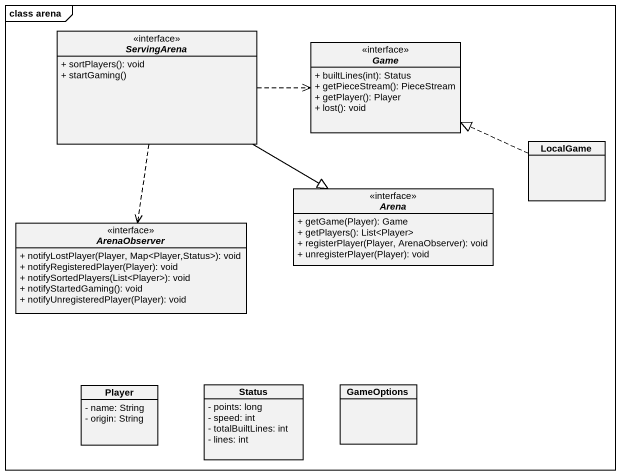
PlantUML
@startuml
mainframe class arena
hide circle
hide empty members
skinparam classAttributeIconSize 0
interface ServingArena <<interface>> {
  + sortPlayers(): void
  + startGaming()
}
interface Game <<interface>> {
  + builtLines(int): Status
  + getPieceStream(): PieceStream
  + getPlayer(): Player
  + lost(): void
}
class LocalGame
interface Arena <<interface>> {
  + getGame(Player): Game
  + getPlayers(): List<Player>
  + registerPlayer(Player, ArenaObserver): void
  + unregisterPlayer(Player): void
}
interface ArenaObserver <<interface>> {
  + notifyLostPlayer(Player, Map<Player,Status>): void
  + notifyRegisteredPlayer(Player): void
  + notifySortedPlayers(List<Player>): void
  + notifyStartedGaming(): void
  + notifyUnregisteredPlayer(Player): void
}
class Status {
  - points: long
  - speed: int
  - totalBuiltLines: int
  - lines: int
}
class GameOptions
class Player {
  - name: String
  - origin: String
}
ServingArena .right.> Game
ServingArena -right-|> Arena
ServingArena ..> ArenaObserver
LocalGame .left.|> Game
@enduml
